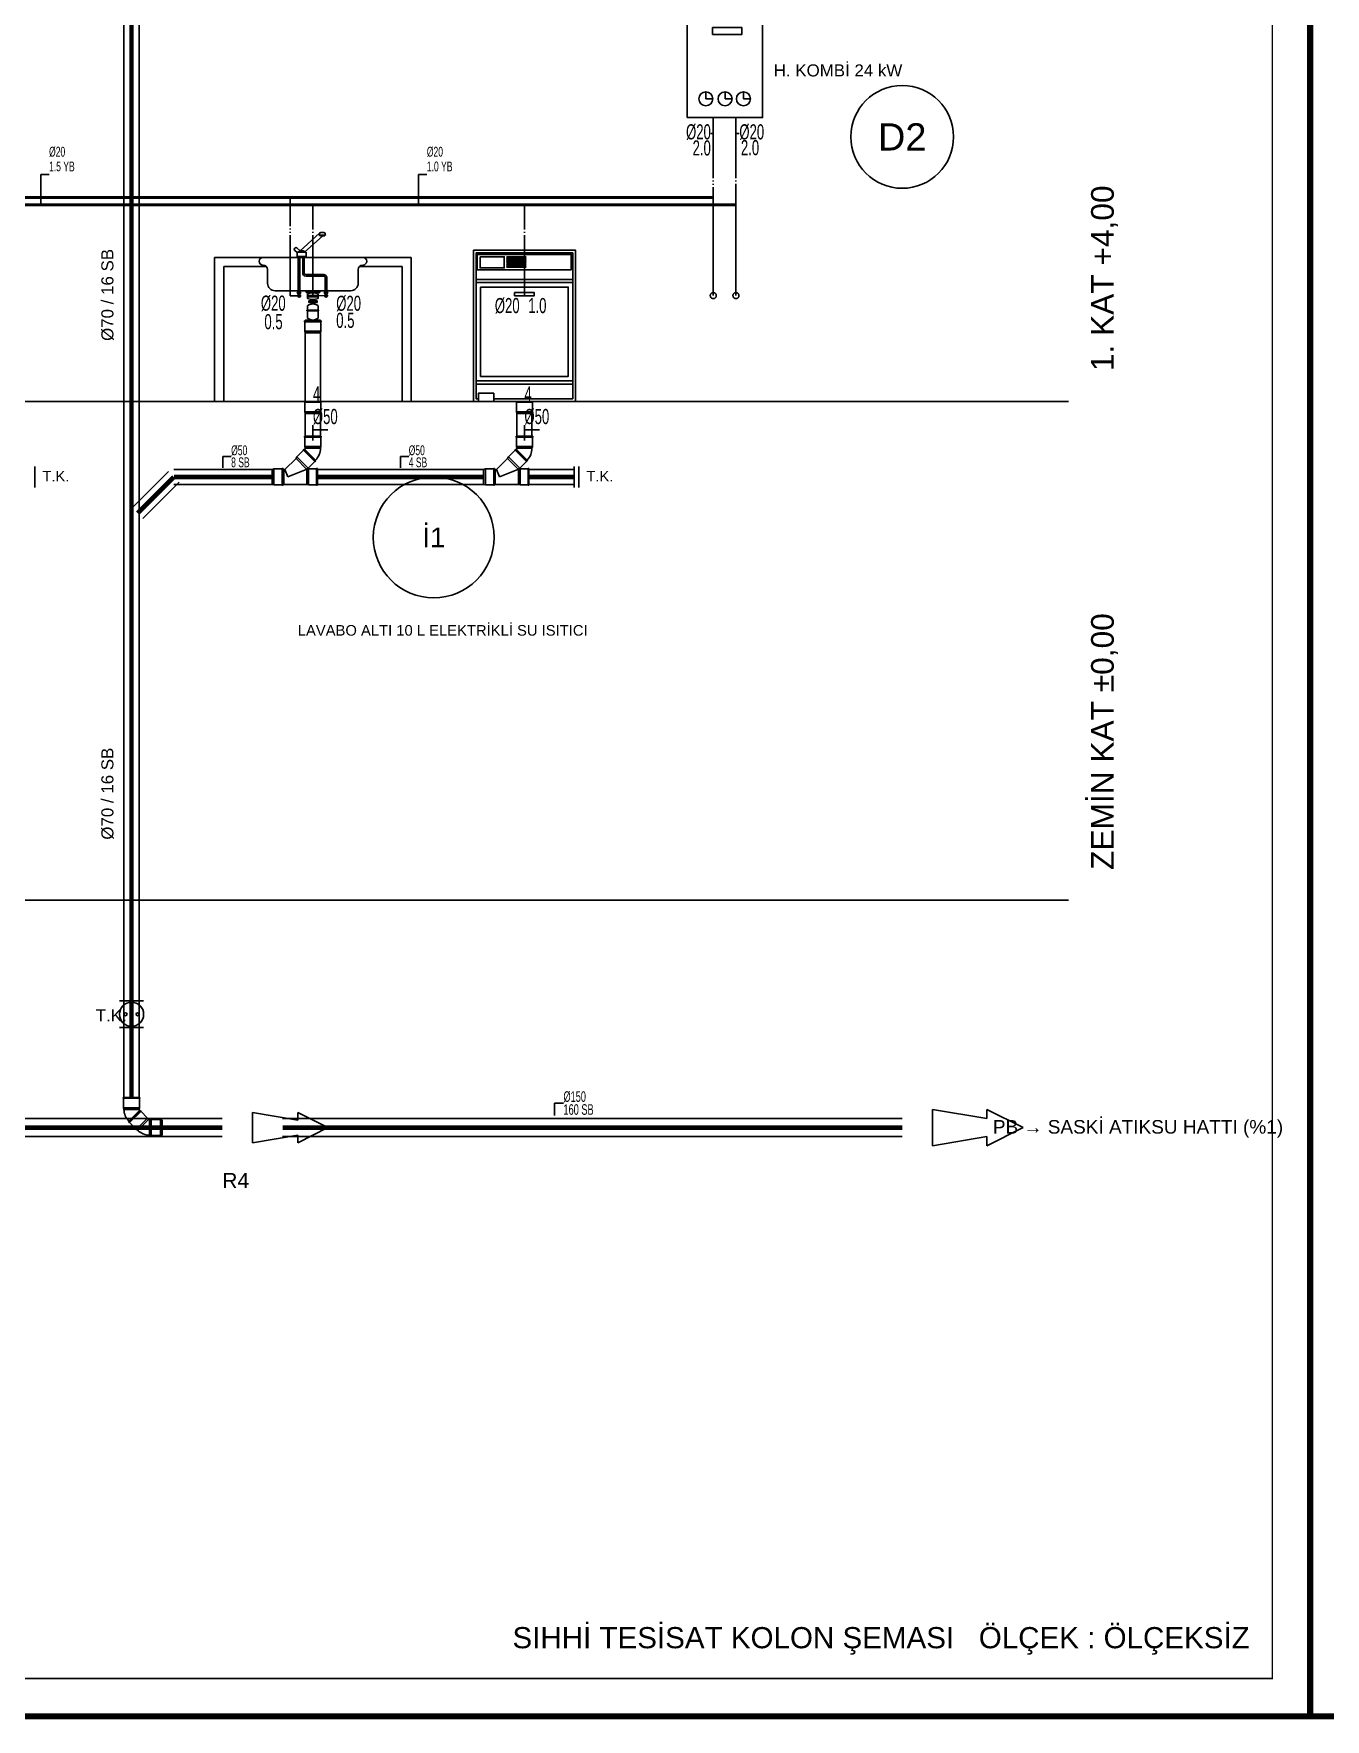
# Model space of a CAD drawing. Header units: centimetres. Extents: x -3952 to 22702, y 13298 to 16732.
# Drawn here: x 19905 to 20760, y 14628 to 15743 of the extents above; entities that cross this region are included whole.
import ezdxf
from ezdxf.enums import TextEntityAlignment as Align

# ---------------------------------------------------------------- set-up
doc = ezdxf.new("R2010")
doc.units = ezdxf.units.CM
for name, pattern in [('BASMA HATTI', [31, 25, -6]), ('PIS', [38, 30, -8]), ('SICAK', [4.600000000000001, 4, -0.15, 0.075, -0.15, 0.075, -0.15]), ('SOGUK', [4.375000000000001, 4, -0.15, 0.075, -0.15])]:
    doc.linetypes.add(name, pattern=pattern)
for name, color, linetype in [('MTY-CIHAZ', 135, 'Continuous'), ('MTY-KAT-ADI', 1, 'Continuous'), ('MTY-PAFTA', 7, 'Continuous'), ('MTY-PIS-SU-BORUSU', 6, 'PIS'), ('MTY-PISSU-CAP', 211, 'Continuous'), ('MTY-PISSU-KOLONNO', 211, 'Continuous'), ('MTY-PVC', 43, 'Continuous'), ('MTY-ROGAR', 5, 'Continuous'), ('MTY-SEMA', 8, 'Continuous'), ('MTY-SICAKSU-BORU', 1, 'BASMA HATTI'), ('MTY-SOGUKSU-BORU', 5, 'Continuous'), ('MTY-TEFRIS', 15, 'Continuous'), ('MTY-TEMIZSU-CAP', 101, 'Continuous'), ('MTY-VANA', 1, 'Continuous'), ('MTY-YUK-BIRIMI', 7, 'Continuous')]:
    doc.layers.add(name, color=color, linetype=linetype)
doc.layers.add('ROTAS-PAFTA-SINIRI', color=8, linetype='Continuous', plot=False)
doc.styles.add('CAP', font='wturkce.SHX', dxfattribs={"width": 0.65})
doc.styles.add('MTY_CAP', font='wturkce.SHX', dxfattribs={"width": 0.65, "height": 20})
doc.styles.add('MTYCAPLT', font='arial.ttf', dxfattribs={"width": 0.65, "height": 1})
doc.styles.add('ROTAS', font='arial.ttf')

# ---------------------------------------------------------------- blocks, each defined once
blk = doc.blocks.new('ROTAS_PAFTA')
blk.add_lwpolyline([(0, 0), (1, 0), (1, 1), (0, 1)], close=True)
blk = doc.blocks.new('EVIYE1 KOLON')
at = {"layer": 'MTY-PVC', "color": 43}
for p, q in [((-5.500000000003638, 53.31531086832706), (-5.500000000003638, 52.71531086835216)), ((-5.026139210185647, 53.31531086831978), (-5.500000000003638, 53.31531086832706)), ((-5.299863934549649, 52.71531086834307), (-5.500000000003638, 52.71531086835216)), ((5.299863934425957, 52.71531086834307), (-5.299863934375026, 52.71531086834307)), ((-5.299863934549649, 52.71531086834307), (-5.299863934549649, 46.46430425008998)), ((5.299863934425957, 46.46430425007907), (-5.299863934549649, 46.46430425008998)), ((-5.299863934549649, 46.46430425008998), (-5.000000000003638, 45.32430425008511)), ((4.999999999821739, 53.31531086832706), (-5.026139210185647, 53.31531086831978)), ((4.999999999821739, 53.8065472053147), (-5.000000000178261, 53.8065472053147)), ((-5.000000000178261, 53.8065472053147), (-5.000000000178261, 53.31531086831978)), ((4.999999999996362, 45.32430425007055), (-5.000000000003638, 45.32430425008511)), ((-5.000000000003638, 45.32430425007055), (-5.000000000003639, 0)), ((5.499999999821739, 53.31531086831978), (4.97386079001808, 53.31531086831978)), ((4.999999999821739, 53.8065472053147), (4.999999999821739, 53.31531086832706)), ((5.299863934425957, 46.46430425007907), (4.999999999996362, 45.32430425007055)), ((4.999999999996362, 45.32430425007055), (4.999999999996362, 0)), ((5.499999999996362, 52.71531086834307), (5.299863934425957, 52.71531086834307)), ((5.299863934425957, 52.71531086834307), (5.299863934425957, 46.46430425007907)), ((5.499999999821739, 53.31531086831978), (5.499999999996362, 52.71531086834307))]:
    blk.add_line(p, q, dxfattribs=at)
at = {"layer": 'MTY-SICAKSU-BORU', "linetype": 'SICAK', "ltscale": 10}
for p, q in [((-15, 69.92040207716218), (-15, 134.9999999997999)), ((-9.125100693199784, 69.92040207711398), (-15, 69.92040207716218))]:
    blk.add_line(p, q, dxfattribs=at)
at = {"layer": 'MTY-SOGUKSU-BORU', "linetype": 'SOGUK', "ltscale": 10}
for p, q in [((-7.322142892007832e-12, 70), (8.633094239485217e-13, 130)), ((9.141554846285544, 69.92040207716218), (-7.322142892007832e-12, 70))]:
    blk.add_line(p, q, dxfattribs=at)
at = {"layer": 'MTY-TEFRIS', "color": 4}
for p, q in [((5.2833591682638, 111.7192238310717), (6.225004360158877, 111.7192238310717)), ((7.166649551988471, 111.7192238310717), (6.225004360115221, 111.7192238310717)), ((-11.94323664031253, 101.4049350608855), (-12.11849315264408, 101.1992006876387)), ((-8.363528619840508, 99.669176135503), (-10.53352653951151, 101.5177066519079)), ((4.328168204468042, 111.202422346484), (-8.425579773618665, 99.61278877894779)), ((6.577389623837902, 109.63899723365), (-5.439625969738699, 98.71884987426142)), ((4.200808640764976, 109.9762543184214), (4.288710185565819, 110.8225359853558)), ((4.200808640764976, 109.9762543184214), (6.225004360158877, 109.9762543184214)), ((4.576234967046716, 109.9762543184214), (4.576234967046716, 109.63899723365)), ((7.817685470107776, 109.9762543184214), (4.576234967046716, 109.9762543184214)), ((4.576234967046716, 109.63899723365), (7.817685470107776, 109.63899723365)), ((8.249200079509123, 109.9762543184214), (6.225004360115221, 109.9762543184214)), ((7.817685470107776, 109.63899723365), (7.817685470107776, 109.9762543184214)), ((8.249200079509123, 109.9762543184214), (8.161298534664624, 110.8225359853558)), ((33.12828248856385, 95.20327008032268), (-33.12828248890582, 95.20327008032268)), ((-33.12828248890582, 90.2032700803245), (-33.00000000017462, 90.2032700803245)), ((-12.00572156161797, 99.78949058685771), (-10.45321848498861, 98.46697811441823)), ((-4.376082061498892, 98.71884987426142), (-10.45321848498861, 98.71884987427597)), ((-10.45321848498861, 95.76948702118511), (-10.45321848498861, 98.71884987426142)), ((-10.45321848498861, 95.76948702118511), (-4.376082061498892, 95.76948702118511)), ((-10.00170115894434, 95.76948702117056), (-10.00170115894434, 95.39371802372602)), ((-10.00170115894434, 95.39371802372602), (-4.798419468432257, 95.39371802372602)), ((-9.625100693177956, 95.39371802372602), (-9.625100693177956, 71.9562397798727)), ((-9.342728895047912, 98.77935359874186), (-9.409309883078095, 98.71884987427597)), ((-8.625100692588603, 95.39371802372602), (-8.625100693228887, 71.9562397798727)), ((-8.356295465120638, 99.61519182396091), (-7.414650273254665, 99.61519182397728)), ((-6.473005081417796, 99.61519182396091), (-7.414650273254665, 99.61519182397728)), ((-6.75565181384809, 95.39371802372602), (-6.755651813569784, 84.88625616991226)), ((-5.755651813236909, 95.39371802372602), (-5.755651813236909, 84.88625616994773)), ((-4.798419468432257, 95.39371802372602), (-4.798419468432257, 95.76948702117056)), ((-4.376082061498892, 95.76948702118511), (-4.376082061498892, 98.71884987426142)), ((33.12828248856385, 90.2032700803245), (32.99999999982538, 90.2032700803245)), ((-30.00000000017462, 87.20327008032268), (-30.00000000017462, 78.15965381335332)), ((-4.755651813236909, 83.88625616994773), (7.14158141882217, 83.88625616994773)), ((-4.755651813201439, 82.8862561694848), (7.141554846009967, 82.88625616969853)), ((8.141554846028157, 81.88625616971581), (8.141554846351028, 71.9562397798727)), ((9.141554846307372, 81.88628039488026), (9.141554846307372, 71.9562397798727)), ((29.99999999982538, 78.15965381335332), (29.99999999982538, 87.20327008032268)), ((-25.00000000017462, 73.15965381335332), (24.99999999982538, 73.15965381335332)), ((-10.38211373064405, 71.9562397798727), (-10.38211373064405, 71.5793170768602)), ((-9.12510069317068, 71.9562397798727), (-10.38211373064405, 71.9562397798727)), ((-10.38211373064405, 71.5793170768602), (-9.12510069317068, 71.5793170768602)), ((-9.625100693177956, 71.5793170768602), (-9.625100693177956, 69.92040207711398)), ((-9.625100693177956, 69.92040207711398), (-8.625100693250715, 69.92040207711398)), ((-9.12510069317068, 71.9562397798727), (-7.868087655704585, 71.9562397798727)), ((-7.868087655704585, 71.5793170768602), (-9.12510069317068, 71.5793170768602)), ((-8.625100693228887, 71.5793170768602), (-8.625100693250715, 69.92040207711398)), ((-7.868087655704585, 71.9562397798727), (-7.868087655704585, 71.5793170768602)), ((4.543078585815238, 73.15965381335332), (-4.543078586164484, 73.15965381335332)), ((-4.543078586164484, 73.15965381335332), (-4.543078586164484, 72.09313860591533)), ((-4.543078586164484, 72.09313860591533), (-1.782609615474939e-10, 72.09313860591533)), ((-3.486941654937254, 68.16783017160901), (-3.486941654937254, 71.16833384484266)), ((3.486941654609836, 70.09052153203152), (-3.486941654937254, 70.09052153203152)), ((3.486941654609836, 69.1037151159469), (-3.486941654937254, 69.1037151159469)), ((-1.000000000178261, 72.09313860591533), (-1.000000000178261, 71.77669667022633)), ((-1.000000000178261, 67.55946734622535), (-1.000000000178261, 66.46212179427107)), ((4.543078585815238, 72.09313860591533), (-1.782609615474939e-10, 72.09313860591533)), ((0.999999999821739, 72.09313860591533), (0.999999999821739, 71.77669667022633)), ((0.999999999821739, 67.55946734624172), (0.999999999821739, 66.46212179427107)), ((3.486941654609836, 68.16783017160901), (3.486941654609836, 71.16833384484266)), ((4.543078585815238, 73.15965381335332), (4.543078585815238, 72.09313860591533)), ((7.384541808797621, 71.9562397798727), (7.384541808797621, 71.5793170768602)), ((8.641554846307372, 71.9562397798727), (7.384541808797621, 71.9562397798727)), ((7.384541808797621, 71.5793170768602), (8.641554846307372, 71.5793170768602)), ((8.141554846372856, 71.5793170768602), (8.141554846372856, 69.92040207711398)), ((9.141554846307372, 69.92040207711398), (8.141554846372856, 69.92040207711398)), ((8.641554846307372, 71.9562397798727), (9.89856788380257, 71.9562397798727)), ((9.89856788380257, 71.5793170768602), (8.641554846307372, 71.5793170768602)), ((9.141554846307372, 71.5793170768602), (9.141554846307372, 69.92040207711398)), ((9.89856788380257, 71.9562397798727), (9.89856788380257, 71.5793170768602)), ((-3.949775703807973, 59.81772238159533), (-3.949775703807973, 60.41030067190036)), ((-3.949775703807973, 60.41030067190036), (3.817338191114686, 60.41030067190036)), ((3.817338191114686, 59.81772238159533), (-3.949775703807973, 59.81772238159533)), ((-3.486941654937254, 60.41030067190036), (-3.486941654937254, 63.22554211329384)), ((-3.486941654937254, 55.09742401570088), (-3.486941654937254, 59.81772238159533)), ((-2.749673158305086, 65.32618854629413), (-2.749673158305086, 66.46212179427107)), ((-2.749673158305086, 66.46212179427107), (2.862039025170816, 66.46212179427107)), ((2.862039025170816, 65.93179005015531), (-2.749673158283258, 65.93179005015531)), ((2.862039025170816, 65.32618854629413), (-2.749673158305086, 65.32618854629413)), ((-1.000000000178261, 65.32618854629413), (-1.000000000178261, 64.49302487300315)), ((0.999999999821739, 65.32618854629413), (0.999999999821739, 64.49302487300315)), ((2.862039025170816, 66.46212179427107), (2.862039025170816, 65.32618854629413)), ((3.486941654580733, 60.41030067190036), (3.486941654580733, 63.22554211329384)), ((3.486941654609836, 55.09742401570088), (3.486941654580733, 59.81772238159533)), ((3.817338191114686, 60.41030067190036), (3.817338191114686, 59.81772238159533))]:
    blk.add_line(p, q, dxfattribs=at)
at = {"layer": 'MTY-TEFRIS', "color": 2}
for p, q in [((-65, 95.20327008032268), (-65, 0)), ((59.10868432065763, 95.20327008032268), (-65, 95.20327008032268)), ((59.10868432065763, 95.20327008032268), (65, 95.20327008032268)), ((65, 95.20327008032268), (65, 0)), ((-58.99999999998545, 89.20327008032268), (-58.99999999998545, 0)), ((-30.76393202267484, 89.20327008032268), (-58.99999999998545, 89.20327008032268)), ((56.74433385442535, 89.20327008032268), (30.76393202232559, 89.20327008032268)), ((56.74433385442535, 89.20327008032268), (59, 89.20327008032268)), ((59, 89.20327008032268), (59, 0))]:
    blk.add_line(p, q, dxfattribs=at)
at = {"layer": 'MTY-TEFRIS', "color": 4}
for centre, radius, start, end in [((5.2833591682638, 110.7192238310698), 1, 90, 174.070068754194), ((7.166649551988471, 110.7192238310698), 1, 5.929931245806053, 90), ((-11.35725230674871, 100.5507314327676), 0.999999999996181, 139.5737105704135, 229.5737105695996), ((-11.18199579442444, 100.7564658059998), 1.000000000005617, 49.5737105695996, 139.5737105678645), ((-33.12828248890582, 92.70327008032268), 2.5, 90, 270), ((-33.00000000017462, 87.20327008032268), 3, 0, 90), ((-8.356295465120638, 98.61519182396091), 1, 90, 174.070068754194), ((-6.473005081417796, 98.61519182396091), 1, 5.929931245806053, 90), ((32.99999999982538, 87.20327008032268), 3, 90, 180), ((33.12828248856385, 92.70327008032268), 2.5, 270, 90), ((-25.00000000017462, 78.15965381335332), 5, 180, 270), ((-4.755651813236909, 84.88625616994773), 2.000000000426255, 180, 270), ((-4.755651813236909, 84.88625616994773), 1, 180, 270), ((7.141554846028157, 81.88625616969853), 2.000000000426255, 1.042204158021965e-09, 90.00000000104222), ((7.141554846028157, 81.88625616969853), 1, 1.042204158021965e-09, 90.00000000104222), ((24.99999999982538, 78.15965381335332), 5, 270, 0), ((-9.125100693199784, 69.92040207711398), 1.003466660666162, 119.8857856032888, 60.11421439572868), ((-9.125100693199784, 70), 0.5062961873155193, 189.0453467189924, 350.9546532810076), ((-1.782609615474939e-10, 62.30137458437162), 9.527944617315407, 68.5327111768529, 111.4672888231471), ((-1.782609615474939e-10, 77.03478943208006), 9.527944617315407, 248.5327111768528, 291.4672888231471), ((8.641554846307372, 69.92040207711398), 1.003466660666162, 119.8857856042713, 60.11421439671123), ((8.641554846307372, 70), 0.5062961873155193, 189.0453467189924, 350.9546532810076), ((-1.782609615474939e-10, 59.1614830644919), 5.354935859177203, 49.37057708782476, 130.6294229121752), ((-1.782609615474939e-10, 59.1614830644919), 5.354935859177203, 229.3705770878247, 310.6294229121746)]:
    blk.add_arc(centre, radius, start, end, dxfattribs=at)
at = {"layer": 'MTY-PISSU-CAP', "lineweight": -3, "ltscale": 100, "style": 'CAP', "width": 0.65}
blk.add_attdef('PSCP', text='', height=10, dxfattribs=at).set_placement((0, -10), align=Align.MIDDLE_LEFT)
at = {"layer": 'MTY-TEMIZSU-CAP', "color": 101, "style": 'CAP', "width": 0.65}
blk.add_attdef('SCCP', text='', height=10, dxfattribs=at).set_placement((-18.00000000031923, 65), align=Align.MIDDLE_RIGHT)
blk.add_attdef('SOCP', text='', height=10, dxfattribs=at).set_placement((15.45544649091676, 64.92040207716218), align=Align.MIDDLE_LEFT)
at = {"layer": 'MTY-YUK-BIRIMI', "color": 101, "style": 'CAP', "width": 0.65}
blk.add_attdef('SC', text='', height=10, dxfattribs=at).set_placement((-20.00006712890627, 52.73783348654676), align=Align.MIDDLE_RIGHT)
blk.add_attdef('SO', text='', height=10, dxfattribs=at).set_placement((15.45544649091676, 53.61489870484274), align=Align.MIDDLE_LEFT)
at = {"layer": 'MTY-YUK-BIRIMI', "color": 211, "lineweight": -3, "ltscale": 100, "style": 'CAP', "width": 0.65}
blk.add_attdef('PS', text='', height=10, dxfattribs=at).set_placement((0, 5), align=Align.MIDDLE_LEFT)
blk = doc.blocks.new('PVC CATAL SAG')
at = {"layer": 'MTY-PISSU-CAP', "lineweight": -3, "ltscale": 100}
for p, q in [((2.182787284255028e-11, -15.84028594098527), (2.182787284255028e-11, -25.84028594098527)), ((10.00000000002183, -18.88695042063773), (2.182787284255028e-11, -18.88695042063773))]:
    blk.add_line(p, q, dxfattribs=at)
at = {"layer": 'MTY-PVC', "color": 43}
for p, q in [((-5.5, 3.637978807091713e-12), (-5.5, -0.59999999997126)), ((5.499999999825377, -3.637978807091713e-12), (-5.5, -3.637978807091713e-12)), ((-5.299863934546011, -0.5999999999803549), (-5.5, -0.59999999997126)), ((5.299863934429595, -0.5999999999803549), (-5.299863934371388, -0.5999999999803549)), ((-5.299863934546011, -0.5999999999803549), (-5.299863934546011, -6.851006618233441)), ((5.299863934429595, -6.851006618244355), (-5.299863934546011, -6.851006618233441)), ((-5.299863934546011, -6.851006618233441), (-5, -7.991006618238316)), ((5, -7.991006618252868), (-5, -7.991006618238316)), ((-5, -7.991006618252868), (-5, -22.86899928772618)), ((5.299863934429595, -6.851006618244355), (5, -7.991006618252868)), ((5, -7.991006618252868), (5, -22.86899928772618)), ((5.5, -0.5999999999803549), (5.299863934429595, -0.5999999999803549)), ((5.299863934429595, -0.5999999999803549), (5.299863934429595, -6.851006618244355)), ((5.499999999825377, -3.637978807091713e-12), (5.5, -0.5999999999803549)), ((-6.166603035817388, -32.26721365552794), (-10.5867322050035, -36.68734282464311)), ((-5.88385653620935, -31.70143201771816), (-6.308120604982832, -32.12569608643525)), ((-5.88385653620935, -31.70143201771816), (-6.308120604982832, -32.12569608643525)), ((-6.308120604982832, -32.12569608643525), (-6.166603035817388, -32.26721365552794)), ((-6.308120604982832, -32.12569608643525), (-6.166603035817388, -32.26721365552794)), ((-6.166603035817388, -32.26721365552794), (1.32853641899419, -39.7623531104723)), ((-5.88385653620935, -31.70143201771816), (-5.575600353011396, -32.0096882010198)), ((-5.88385653620935, -31.70143201771816), (-5.575600353011396, -32.0096882010198)), ((-5.292893219011603, -31.7269810669909), (-5.575600353011396, -32.0096882010198)), ((-5.575600353011396, -32.0096882010198), (1.540764666191535, -39.12605322023546)), ((-5.5, -23.02886766758775), (-5.500000000174623, -23.62886766756446)), ((-5.5, -23.02886766758775), (-4.973860790196341, -23.02886766758775)), ((-5.500000000174623, -23.62886766756446), (-5.299863934604218, -23.62886766756446)), ((-5.299863934604218, -23.62886766756446), (5.299863934196765, -23.62886766756446)), ((-5.299863934604218, -23.62886766756446), (-5.299863934604218, -29.87987428582846)), ((-5.299863934604218, -29.87987428582846), (5.299863934371388, -29.87987428581755)), ((-5.299863934604218, -29.87987428582846), (-5.000000000174623, -31.01987428583698)), ((-5.292893219011603, -31.7269810669909), (1.778174593026051, -38.79804887891214)), ((-5, -23.02886766758047), (5.026139210007386, -23.02886766758775)), ((-5.000000000174623, -31.01987428583698), (4.999999999825377, -31.01987428582243)), ((5.299863934371388, -29.87987428581755), (4.999999999825377, -31.01987428582243)), ((5.026139210007386, -23.02886766758775), (5.499999999825377, -23.02886766758047)), ((5.299863934371388, -23.62886766756446), (5.499999999825377, -23.62886766755537)), ((5.299863934371388, -23.62886766756446), (5.299863934371388, -29.87987428581755)), ((5.499999999825377, -23.02886766758047), (5.499999999825377, -23.62886766755537)), ((-19.72606563780573, -44.49999999999613), (-20.32606563760782, -44.49999999999613)), ((-20.32606563760782, -44.70013606559201), (-20.32606563760782, -44.49999999999613)), ((-19.72606563780573, -44.99999999999432), (-19.72606563780573, -44.49999999999613)), ((-11.15398411959177, -37.73229437122927), (-18.46168974819011, -44.99999999999432)), ((-10.5867322050035, -36.68734282464311), (-11.15398411959177, -37.73229437122927)), ((-11.15398411959177, -37.73229437122927), (-4.13654429660528, -44.74973419389585)), ((-10.5867322050035, -36.68734282464311), (-3.091592749988195, -44.1824822794822)), ((-3.091592749988195, -44.1824822794822), (-4.13654429660528, -44.74973419389585)), ((1.32853641899419, -39.7623531104723), (-3.091592749988195, -44.1824822794822)), ((1.32853641899419, -39.7623531104723), (1.470053988217842, -39.9038706795468)), ((1.32853641899419, -39.7623531104723), (1.470053988217842, -39.9038706795468)), ((1.894318056816701, -39.47960661083152), (1.470053988217842, -39.9038706795468)), ((1.894318056816701, -39.47960661083152), (1.470053988217842, -39.9038706795468)), ((1.778174593026051, -38.79804887891214), (1.495467458997155, -39.08075601294104)), ((1.495467458997155, -39.08075601294104), (1.894318056816701, -39.47960661083152)), ((1.495467458997155, -39.08075601294104), (1.894318056816701, -39.47960661083152)), ((2.999999999825384, -44.50000000000887), (2.399999999819563, -44.50000000000887)), ((2.399999999819563, -44.50000000000887), (2.399999999819563, -44.70013606559201)), ((2.999999999825384, -44.50000000000887), (2.999999999825384, -44.99999999999432)), ((-25.86000000018975, -44.7001360655911), (-27.00000000017462, -44.99999999992974)), ((-27.00000000017462, -55.00000000005912), (-27.00000000017462, -44.99999999992974)), ((-25.86000000018975, -55.29986393439594), (-27.00000000017462, -55.00000000005912)), ((-25.86000000018975, -55.29986393439594), (-25.86000000018975, -44.7001360655911)), ((-20.32606563760782, -44.70013606559201), (-25.86000000018975, -44.7001360655911)), ((-20.32606563760782, -55.29986393439685), (-25.86000000018975, -55.29986393439594)), ((-20.32606563760782, -55.29986393439685), (-20.32606563760782, -44.70013606559201)), ((-20.32606563760782, -55.49999999997999), (-20.32606563760782, -55.29986393439685)), ((-19.72606563780573, -55.49999999997999), (-20.32606563760782, -55.49999999997999)), ((-19.72606563780573, -54.99999999999454), (-19.72606563780573, -44.99999999999432)), ((-19.3262573746033, -44.99999999999432), (-19.72606563780573, -44.99999999999432)), ((-19.72606563780573, -55.49999999997999), (-19.72606563780573, -54.99999999999454)), ((-19.3262573746033, -54.99999999999454), (-19.72606563780573, -54.99999999999454)), ((-18.45959901902825, -44.99792071477873), (-19.3262573746033, -44.99792071478419)), ((-19.3262573746033, -44.99792071477873), (-19.3262573746033, -55.00207928521013)), ((-19.3262573746033, -44.99792071476963), (-19.3262573746033, -55.00207928520467)), ((-19.3262573746033, -44.99999999999432), (-19.3262573746033, -54.99999999999454)), ((-19.3262573746033, -54.99999999999454), (-19.3262573746033, -44.99999999999432)), ((-4.01631226320751, -55.00207928521013), (-19.3262573746033, -55.00207928522468)), ((-16.49692362517817, -50.00207928521718), (-18.46168974819011, -44.99999999999432)), ((-4.426810102799209, -44.99999999999432), (-16.49692362517817, -50.00207928521718)), ((-4.13654429660528, -44.74973419389585), (-4.426810102799209, -44.99999999999432)), ((-4.01631226320751, -44.99792071477873), (-4.424398485192796, -44.99792071477873)), ((-2.87631226319354, -44.70013606559201), (-4.01631226320751, -44.99792071477873)), ((-4.01631226320751, -44.99792071477873), (-4.01631226320751, -55.00207928521013)), ((-2.87631226319354, -55.29986393439685), (-4.01631226320751, -55.00207928521013)), ((2.399999999819563, -44.70013606559201), (-2.87631226319354, -44.70013606559201)), ((-2.87631226319354, -44.70013606559201), (-2.87631226319354, -55.29986393439685)), ((2.399999999819563, -55.29986393439685), (-2.87631226319354, -55.29986393439685)), ((2.399999999819563, -44.70013606559201), (2.399999999819563, -55.29986393439685)), ((2.399999999819563, -55.29986393439685), (2.399999999819563, -55.49999999999454)), ((2.999999999825384, -55.49999999999454), (2.399999999819563, -55.49999999999454)), ((2.999999999825384, -44.99999999999432), (2.999999999825384, -54.99999999999454)), ((2.999999999825384, -54.99999999999454), (2.999999999825384, -55.49999999999454))]:
    blk.add_line(p, q, dxfattribs=at)
for radius in [0.9999999999958049, 10.99999999999592]:
    blk.add_arc((-6.000000000174623, -31.01987428583698), radius, 315.0000000003132, 0, dxfattribs=at)
blk = doc.blocks.new('BULASIK MAKINASI1 KOLON')
at = {"layer": 'MTY-SOGUKSU-BORU', "linetype": 'SOGUK', "ltscale": 10}
blk.add_line((0, 70), (0, 130), dxfattribs=at)
at = {"layer": 'MTY-TEFRIS', "color": 4}
for p, q in [((-32.01480036654175, 80.71880376824993), (32.01480036654721, 80.71880376824993)), ((-32.01480036654175, 78.62507957566231), (32.01480036654721, 78.62507957566231)), ((-32.01480036654175, 13.53372939331075), (32.01480036654721, 13.53372939331075)), ((-32.01480036654175, 11.44000520073041), (32.01480036654721, 11.44000520073041))]:
    blk.add_line(p, q, dxfattribs=at)
for points in [[(-33.81076474315159, 100), (33.81076474315159, 100), (33.81076474315159, 0), (-33.81076474315159, 0)], [(-20.26082957476865, 5.420197869509138), (-30.47696107569209, 5.420197869509138), (-30.47696107569209, 0), (-20.26082957476865, 0)]]:
    blk.add_lwpolyline(points, close=True, dxfattribs=at)
blk.add_lwpolyline([(-30.47696107569209, 1.795964376609845), (-32.01480036654175, 1.795964376609845), (-32.01480036654175, 98.20403562339106), (32.01480036654721, 98.20403562339106), (32.01480036654721, 1.795964376609845), (-20.26082957476865, 1.795964376609845)], dxfattribs=at)
at = {"layer": 'MTY-TEFRIS', "color": 2}
for points in [[(-31.19087263485198, 97.28030838754512), (30.96447548863216, 97.28030838754512), (30.96447548863216, 87.10026020724945), (-31.19087263485198, 87.10026020724945)], [(-29.31307155620198, 95.74244091702167), (-13.38201212518106, 95.74244091702167), (-13.38201212518106, 88.32340482021937), (-29.31307155620198, 88.32340482021937)], [(-11.60811951558389, 95.74244091702167), (0.9230101163411746, 95.74244091702167), (0.9230101163411746, 95.26461534820191), (-11.60811951558389, 95.26461534820191)], [(-11.60811951558389, 94.43778685558846), (0.9230101163411746, 94.43778685558846), (0.9230101163411746, 93.95996128676961), (-11.60811951558389, 93.95996128676961)], [(-11.60811951558389, 93.1331327941507), (0.9230101163411746, 93.1331327941507), (0.9230101163411746, 92.65530722533913), (-11.60811951558389, 92.65530722533913)], [(-11.60811951558389, 91.82847873271567), (0.9230101163411746, 91.82847873271567), (0.9230101163411746, 91.35065316390137), (-11.60811951558389, 91.35065316390137)], [(-11.60811951558389, 90.52382467128518), (0.9230101163411746, 90.52382467128518), (0.9230101163411746, 90.04599910246543), (-11.60811951558389, 90.04599910246543)], [(-11.60811951558389, 89.21917060984742), (0.9230101163411746, 89.21917060984742), (0.9230101163411746, 88.74134504102858), (-11.60811951558389, 88.74134504102858)], [(-29.02152640552595, 75.63180561464742), (29.02152640553504, 75.63180561464742), (29.02152640553504, 16.52700335432564), (-29.02152640552595, 16.52700335432564)], [(-6.531801363393242, 71.95271595702707), (6.531801363402337, 71.95271595702707), (6.531801363402337, 69.9351535950027), (-6.531801363393242, 69.9351535950027)]]:
    blk.add_lwpolyline(points, close=True, dxfattribs=at)
at = {"layer": 'MTY-PISSU-CAP', "lineweight": -3, "ltscale": 100, "style": 'CAP', "width": 0.65}
blk.add_attdef('PSCP', text='', height=10, dxfattribs=at).set_placement((0, -10), align=Align.MIDDLE_LEFT)
at = {"layer": 'MTY-TEMIZSU-CAP', "color": 101, "style": 'CAP', "width": 0.65}
blk.add_attdef('SOCP', text='', height=10, dxfattribs=at).set_placement((-3.169896983552462, 63.40138791889694), align=Align.MIDDLE_RIGHT)
at = {"layer": 'MTY-YUK-BIRIMI', "color": 101, "style": 'CAP', "width": 0.65}
blk.add_attdef('SO', text='', height=10, dxfattribs=at).set_placement((2.5, 63.40138791889696), align=Align.MIDDLE_LEFT)
at = {"layer": 'MTY-YUK-BIRIMI', "color": 211, "lineweight": -3, "ltscale": 100, "style": 'CAP', "width": 0.65}
blk.add_attdef('PS', text='', height=10, dxfattribs=at).set_placement((0, 5), align=Align.MIDDLE_LEFT)
blk = doc.blocks.new('MTY-PIS SU CAP SB')
at = {"layer": 'MTY-PISSU-CAP'}
for p, q in [((0.8333333333333333, 1.166666666666667), (-2.414994729583641e-17, 1.166666666666667)), ((-2.414994729583641e-17, 1.166666666666667), (-2.414994729583641e-17, 0))]:
    blk.add_line(p, q, dxfattribs=at)
at = {"layer": 'MTY-PISSU-CAP', "style": 'MTY_CAP', "width": 0.65}
blk.add_attdef('PSCP_001', (0.833333333333333, 1.289719917615614), '', height=1, dxfattribs=at)
at = {"layer": 'MTY-YUK-BIRIMI', "color": 211, "style": 'MTY_CAP', "width": 0.65}
blk.add_attdef('PS_001', (0.8333333333333333, 0.06550078146671945), '', height=1, dxfattribs=at)
blk = doc.blocks.new('KOMBI1 KOLON')
at = {"layer": 'MTY-SICAKSU-BORU', "linetype": 'SICAK', "ltscale": 10}
for p, q in [((-15.00000000000043, 187.7455758166012), (-15.00000000000043, 70.00000000000001)), ((-15.00000000000041, 135), (-15.00000000000041, 70))]:
    blk.add_line(p, q, dxfattribs=at)
blk.add_circle((-15.00000000000041, 70), 2, dxfattribs=at)
at = {"layer": 'MTY-SOGUKSU-BORU', "linetype": 'SOGUK', "ltscale": 10}
for p, q in [((1.028865881380625e-11, 187.7455758165997), (1.714867427486966e-11, 70)), ((1.394084847561317e-11, 130), (1.716288512958486e-11, 70))]:
    blk.add_line(p, q, dxfattribs=at)
blk.add_circle((1.716288512958486e-11, 70), 2, dxfattribs=at)
at = {"layer": 'MTY-TEFRIS'}
for p, q in [((-19.96888421109179, 204.8398018687294), (-19.96888421109179, 200.2170247840495)), ((-7.252779002436, 204.8398018687294), (-7.252779002436, 200.2170247840495)), ((4.91353137011356, 204.8398018687294), (4.91353137011356, 200.2170247840495)), ((-19.96888421109179, 200.2170247840495), (-15.3461071264137, 200.2170247840495)), ((-7.252779002436, 200.2170247840495), (-2.63000191775609, 200.2170247840495)), ((4.91353137011356, 200.2170247840495), (9.53630845479347, 200.2170247840495))]:
    blk.add_line(p, q, dxfattribs=at)
for points in [[(-32.40077554364689, 187.7455758165997), (17.59922445635311, 187.7455758165997), (17.59922445635311, 257.7455758165997), (-32.40077554364689, 257.7455758165997)], [(-15.47834486873398, 247.2793370172813), (3.883737050568016, 247.2793370172813), (3.883737050568016, 242.825937110938), (-15.47834486873398, 242.825937110938)]]:
    blk.add_lwpolyline(points, close=True, dxfattribs=at)
for centre in [(-19.96888421109179, 200.2170247840495), (-7.252779002436, 200.2170247840495), (4.91353137011356, 200.2170247840495)]:
    blk.add_circle(centre, 4.622777084679228, dxfattribs=at)
at = {"layer": 'MTY-TEMIZSU-CAP', "color": 101}
for p, q in [((-15.00000000000042, 177.1553755406981), (-16.63161340555549, 177.1553755406981)), ((1.393019033457676e-11, 177.1553755406967), (2.21714187414165, 177.1553755406967))]:
    blk.add_line(p, q, dxfattribs=at)
at = {"layer": 'MTY-TEMIZSU-CAP', "color": 101, "style": 'CAP', "width": 0.65}
blk.add_attdef('SCCP', text='', height=10, dxfattribs=at).set_placement((-16.63161340555549, 178.3493100723586), align=Align.MIDDLE_RIGHT)
blk.add_attdef('SOCP', text='', height=10, dxfattribs=at).set_placement((2.21714187414165, 178.3351046164898), align=Align.MIDDLE_LEFT)
at = {"layer": 'MTY-YUK-BIRIMI', "color": 101, "style": 'CAP', "width": 0.65}
blk.add_attdef('SC', text='', height=10, dxfattribs=at).set_placement((-16.63161340555549, 167.7033941093228), align=Align.MIDDLE_RIGHT)
blk.add_attdef('SO', text='', height=10, dxfattribs=at).set_placement((3.249142524991066, 167.9134008360325), align=Align.MIDDLE_LEFT)
blk = doc.blocks.new('MTY-TEMIZ SU CAP MB')
at = {"layer": 'MTY-TEMIZSU-CAP'}
for p, q in [((0.8333333333333333, 3.095888560999511), (-1.779469800745841e-17, 3.095888560999511)), ((-1.779469800745841e-17, 3.095888560999511), (-1.779469800745841e-17, 0))]:
    blk.add_line(p, q, dxfattribs=at)
at = {"layer": 'MTY-TEMIZSU-CAP', "style": 'MTY_CAP', "width": 0.65}
for tag, p in [('SOCP_001', (0.8333333333333333, 4.916666666666667)), ('SCCP_001', (0.8333333333333333, 1.916666666666667))]:
    blk.add_attdef(tag, p, '', height=1, dxfattribs=at)
at = {"layer": 'MTY-YUK-BIRIMI', "color": 101, "style": 'MTY_CAP', "width": 0.65}
for tag, p in [('SO_001', (0.8333333333333333, 3.416666666666667)), ('SC_001', (0.8333333333333333, 0.4166666666666667))]:
    blk.add_attdef(tag, p, '', height=1, dxfattribs=at)
blk = doc.blocks.new('MTY-TEMIZLEME KAPAGI KOLON')
at = {"layer": 'MTY-VANA', "color": 1, "ltscale": 75}
for p, q in [((-10, 11), (10, 11)), ((-10, -11), (10, -11))]:
    blk.add_line(p, q, dxfattribs=at)
for centre, radius in [((0, 2.220446049250313e-15), 10), ((-4.999999999999998, 2.83276944882399e-15), 1.25), ((5, 9.9579925010296e-16), 1.25)]:
    blk.add_circle(centre, radius, dxfattribs=at)
at = {"layer": 'MTY-VANA', "color": 1, "ltscale": 75, "style": 'MTYCAPLT'}
blk.add_attdef('TK', (-29.59626877560192, -5.963930749594138), '', height=10, dxfattribs=at)
blk = doc.blocks.new('PVC DIRSEK')
at = {"layer": 'MTY-PVC', "color": 43}
for p, q in [((-5.499999999912689, 3.637978807091713e-12), (-5.499999999912689, -0.59999999997126)), ((5.499999999912689, -3.637978807091713e-12), (-5.499999999912689, 3.637978807091713e-12)), ((5.500000000087311, -0.5999999999803549), (-5.499999999912689, -0.59999999997126)), ((-5.299863934458699, -0.5999999999803549), (-5.299863934458699, -6.851006618232987)), ((5.299863934516907, -6.8510066182439), (-5.299863934458699, -6.851006618232987)), ((-5.299863934458699, -6.851006618232987), (-4.999999999912689, -7.991006618237861)), ((5.000000000087311, -7.991006618252413), (-4.999999999912689, -7.991006618237861)), ((5.292893218924291, -8.698113399406338), (-1.778174593113363, -15.76918121132758)), ((5.575600352924084, -8.980820533435235), (-1.559247879033137, -16.11566876538882)), ((6.308120604895521, -9.096828418850691), (-1.328536419081502, -16.73348544288774)), ((6.166603035771004, -9.238345987976118), (-1.328536418990552, -16.73348544273676)), ((5.299863934516907, -6.8510066182439), (5.000000000087311, -7.991006618252413)), ((5.292893218924291, -8.698113399406338), (5.575600352924084, -8.980820533435235)), ((5.299863934516907, -0.5999999999803549), (5.299863934516907, -6.8510066182439)), ((5.499999999912689, -3.637978807091713e-12), (5.500000000087311, -0.5999999999803549)), ((5.883856536076564, -8.672564350279117), (5.511819932976323, -9.044600953379359)), ((5.883856536122039, -8.672564350133598), (5.575600352924084, -8.980820533435235)), ((5.883856536122039, -8.672564350133598), (6.308120604895521, -9.096828418850691)), ((5.883856536076564, -8.672564350279117), (6.308120604895521, -9.096828418850691)), ((6.308120604895521, -9.096828418850691), (6.166603035730077, -9.238345987943376)), ((6.166603035771004, -9.238345987976118), (10.58673220478704, -13.65847515699215)), ((-1.495467459084466, -16.05188834535647), (-1.894318056904012, -16.45073894324696)), ((-1.559247879033137, -16.11566876538882), (-1.894318056856719, -16.4507389432024)), ((-1.894318056904012, -16.45073894324696), (-1.470053988305153, -16.87500301196224)), ((-1.894318056856719, -16.4507389432024), (-1.470053988162363, -16.87500301189675)), ((-1.778174593113363, -15.76918121132758), (-1.495467459084466, -16.05188834535647)), ((-1.328536419081502, -16.73348544288774), (-1.470053988305153, -16.87500301196224)), ((-1.328536419113334, -16.73348544286046), (-1.470053988162363, -16.87500301189675)), ((-1.328536419113334, -16.73348544286046), (3.091592749894517, -21.15361461186831)), ((10.58673220478704, -13.65847515699215), (3.091592749894517, -21.15361461186831)), ((3.091592749894517, -21.15361461186831), (4.109730302001481, -21.74768052087393)), ((11.18079811387724, -14.67661270901908), (4.109730302001481, -21.74768052087393)), ((10.58673220478704, -13.65847515699215), (11.18079811387724, -14.67661270901908)), ((11.88790489505755, -14.96950592779331), (11.88790489497478, -24.96950592795429)), ((11.88790489505755, -14.96950592779331), (12.28771315815993, -14.96950592781332)), ((12.28771315808717, -14.53356585277606), (12.28771315815993, -14.96950592781332)), ((12.28771315808717, -14.53356585277606), (12.88771315813392, -14.53356585273605)), ((12.28771315815993, -14.96950592781332), (12.28771315816903, -25.03356585277606)), ((12.88771315813392, -14.53356585273605), (12.88771315808208, -14.73370191831282)), ((12.88771315808208, -14.73370191831282), (12.88771315817667, -25.33342978727842)), ((12.88771315808208, -14.73370191831282), (19.13871977653616, -14.7337019182628)), ((19.13871977653616, -14.7337019182628), (20.2787197765856, -15.07148656741856)), ((19.13871977653616, -14.7337019182628), (19.13871977641156, -25.33342978729843)), ((20.2787197765856, -15.07148656741856), (20.27871977635914, -24.99564513799714)), ((11.88790489497478, -24.96950592795429), (12.28771315809809, -24.96950592795429)), ((12.28771315809809, -24.96950592795429), (12.28771315814811, -25.53356585280153)), ((12.28771315814811, -25.53356585280153), (12.88771315807116, -25.53356585288338)), ((12.88771315817667, -25.33342978727842), (19.13871977641156, -25.33342978729843)), ((12.88771315817667, -25.33342978727842), (12.88771315807116, -25.53356585288338)), ((19.13871977641156, -25.33342978729843), (20.27871977635914, -24.99564513799714))]:
    blk.add_line(p, q, dxfattribs=at)
for centre, radius, start, end in [((6.000000000087311, -7.991006618252413), 10.99999999999592, 180, 224.9999999997052), ((6.000000000087311, -7.991006618252413), 0.9999999999958049, 180, 224.9999999997052), ((11.88790489506391, -13.96950592783242), 10.99999999999592, 225, 269.9999999996873), ((11.88790489506391, -13.96950592783242), 0.9999999999958049, 225, 269.9999999996873)]:
    blk.add_arc(centre, radius, start, end, dxfattribs=at)
blk = doc.blocks.new('PVC ROGAR')
at = {"layer": 'MTY-ROGAR', "color": 2, "lineweight": -3, "ltscale": 0.5}
for p, q in [((-9.094947017729282e-13, -10), (0, 10)), ((0, 10), (30, 4.999999999997726)), ((30, 4.999999999997726), (30, 9.999999999999545)), ((30, 9.999999999999545), (50, -2.728484105318785e-12)), ((30, -5.000000000000455), (-9.094947017729282e-13, -10)), ((50, -2.728484105318785e-12), (30, -10.00000000000045)), ((30, -10.00000000000045), (30, -5.000000000000455))]:
    blk.add_line(p, q, dxfattribs=at)
at = {"layer": 'MTY-ROGAR', "lineweight": -3, "style": 'MTYCAPLT'}
blk.add_attdef('R', text='', height=20, dxfattribs=at).set_placement((55, -2.728484105318785e-12), align=Align.MIDDLE_LEFT)

msp = doc.modelspace()

# ---------------------------------------------------------------- linework, layer by layer
at = {"layer": 'MTY-PAFTA'}
for points, const_width in [([(17000, 14630), (20750, 14630), (20750, 16730), (17000, 16730)], 4), ([(20750, 14630), (22700, 14630), (22700, 16730), (20750, 16730)], 4), ([(17025, 14655), (20725, 14655), (20725, 16705), (17025, 16705)], 1)]:
    msp.add_lwpolyline(points, close=True, dxfattribs=dict(at, const_width=const_width))
at = {"layer": 'MTY-PIS-SU-BORUSU', "const_width": 3}
for points in [[(19970, 15039.5), (19970, 16270)], [(19998, 15450), (19974, 15426)], [(19998, 15450), (20063, 15450)], [(20093, 15450), (20203, 15450)], [(20233, 15450), (20263, 15450)], [(19290, 15019.5), (20030, 15019.5)], [(20070, 15019.5), (20480, 15019.5)]]:
    msp.add_lwpolyline(points, dxfattribs=at)
at = {"layer": 'MTY-PISSU-KOLONNO'}
for centre, radius in [((20480, 15675), 34), ((20170, 15410), 40)]:
    msp.add_circle(centre, radius, dxfattribs=at)
at = {"layer": 'MTY-PVC'}
for p, q in [((19965, 15039.5), (19965, 16270)), ((19975, 15039.5), (19975, 16270)), ((19906, 15443), (19906, 15457)), ((19994.46446609407, 15453.53553390593), (19970.46446609407, 15429.53553390593)), ((19998, 15455), (20063, 15455)), ((20093, 15455), (20203, 15455)), ((20233, 15455), (20263, 15455)), ((20263, 15443), (20263, 15457)), ((20266, 15443), (20266, 15457)), ((20001.53553390593, 15446.46446609407), (19977.53553390593, 15422.46446609407)), ((19998, 15445), (20063, 15445)), ((20093, 15445), (20203, 15445)), ((20233, 15445), (20263, 15445)), ((19290, 15025.5), (20030, 15025.5)), ((20070, 15025.5), (20480, 15025.5)), ((19290, 15013.5), (20030, 15013.5)), ((20070, 15013.5), (20480, 15013.5))]:
    msp.add_line(p, q, dxfattribs=at)
at = {"layer": 'MTY-SEMA'}
for points in [[(17040, 15500), (20590, 15500)], [(17040, 15170), (20590, 15170)]]:
    msp.add_lwpolyline(points, dxfattribs=at)
at = {"layer": 'MTY-SICAKSU-BORU', "const_width": 2}
msp.add_lwpolyline([(20355, 15635), (19295, 15635)], dxfattribs=at)
at = {"layer": 'MTY-SOGUKSU-BORU', "const_width": 2}
msp.add_lwpolyline([(19190, 15630), (20370, 15630)], dxfattribs=at)

# ---------------------------------------------------------------- block references
at = {"layer": 'MTY-TEFRIS'}
for name, p, values in [('KOMBI1 KOLON', (20370, 15500), {'SO': '2.0', 'SOCP': 'Ø20', 'SC': '2.0', 'SCCP': 'Ø20'}), ('EVIYE1 KOLON', (20090, 15500), {'SO': '0.5', 'SOCP': 'Ø20', 'SC': '0.5', 'SCCP': 'Ø20', 'PSCP': 'Ø50', 'PS': '4'}), ('BULASIK MAKINASI1 KOLON', (20230, 15500), {'SO': '1.0', 'SOCP': 'Ø20', 'PSCP': 'Ø50', 'PS': '4'})]:
    msp.add_blockref(name, p, dxfattribs=at).add_auto_attribs(values)
ref = msp.add_blockref('MTY-TEMIZ SU CAP MB', (19910, 15630), dxfattribs=dict(at, xscale=6.5, yscale=6.5))
ref.add_attrib('SO_001', '1.5 YB', (19915.41666666667, 15652.20833333333), dxfattribs={"layer": 'MTY-YUK-BIRIMI', "color": 101, "height": 6.5, "style": 'MTY_CAP', "width": 0.65})
ref.add_attrib('SOCP_001', 'Ø20', (19915.41666666667, 15661.95833333333), dxfattribs={"layer": 'MTY-TEMIZSU-CAP', "height": 6.5, "style": 'MTY_CAP', "width": 0.65})
ref = msp.add_blockref('MTY-TEMIZ SU CAP MB', (20160, 15630), dxfattribs=dict(at, xscale=6.5, yscale=6.5))
ref.add_attrib('SO_001', '1.0 YB', (20165.41666666667, 15652.20833333333), dxfattribs={"layer": 'MTY-YUK-BIRIMI', "color": 101, "height": 6.5, "style": 'MTY_CAP', "width": 0.65})
ref.add_attrib('SOCP_001', 'Ø20', (20165.41666666667, 15661.95833333333), dxfattribs={"layer": 'MTY-TEMIZSU-CAP', "height": 6.5, "style": 'MTY_CAP', "width": 0.65})
for name, p in [('PVC CATAL SAG', (20090, 15500)), ('PVC CATAL SAG', (20230, 15500)), ('PVC DIRSEK', (19970, 15039.5)), ('PVC ROGAR', (20050, 15019.5))]:
    msp.add_blockref(name, p, dxfattribs=at)
for name, p, xscale, yscale, values in [('MTY-PIS SU CAP SB', (20030.5, 15456), 6.5, 6.5, {'PSCP_001': 'Ø50', 'PS_001': '8 SB'}), ('MTY-PIS SU CAP SB', (20148, 15456), 6.5, 6.5, {'PSCP_001': 'Ø50', 'PS_001': '4 SB'}), ('MTY-TEMIZLEME KAPAGI KOLON', (19970, 15094.5), 0.8, 0.8, {'TK': 'T.K.'}), ('MTY-PIS SU CAP SB', (20250, 15027.5), 7, 7, {'PSCP_001': 'Ø150', 'PS_001': '160 SB'})]:
    msp.add_blockref(name, p, dxfattribs=dict(at, xscale=xscale, yscale=yscale)).add_auto_attribs(values)
at = {"layer": 'MTY-TEFRIS', "xscale": 1.2, "yscale": 1.2}
msp.add_blockref('PVC ROGAR', (20500, 15019.5), dxfattribs=at)
at = {"layer": 'ROTAS-PAFTA-SINIRI', "yscale": 2100}
for p, xscale in [((17000, 14630), 3750), ((20750, 14630), 1950)]:
    msp.add_blockref('ROTAS_PAFTA', p, dxfattribs=dict(at, xscale=xscale))

# ---------------------------------------------------------------- texts
at = {"layer": 'MTY-CIHAZ', "style": 'ROTAS'}
for s, height, p in [('H. KOMBİ 24 kW', 8, (20395, 15715)), ('LAVABO ALTI 10 L ELEKTRİKLİ SU ISITICI', 7, (20080, 15345))]:
    msp.add_text(s, height=height, dxfattribs=at).set_placement(p)
at = {"layer": 'MTY-KAT-ADI', "style": 'ROTAS'}
for s, p in [('1. KAT +4,00', (20620, 15520)), ('ZEMİN KAT ±0,00', (20620, 15190))]:
    msp.add_text(s, height=15, rotation=90, dxfattribs=at).set_placement(p)
at = {"layer": 'MTY-PAFTA', "style": 'ROTAS'}
msp.add_text('SIHHİ TESİSAT KOLON ŞEMASI   ÖLÇEK : ÖLÇEKSİZ', height=14, dxfattribs=at).set_placement((20710, 14675), align=Align.RIGHT)
at = {"layer": 'MTY-PISSU-CAP', "style": 'ROTAS'}
for p in [(19958, 15540), (19958, 15210)]:
    msp.add_text('Ø70 / 16 SB', height=8, rotation=90, dxfattribs=at).set_placement(p)
for p in [(19911, 15447), (20271, 15447)]:
    msp.add_text('T.K.', height=7, dxfattribs=at).set_placement(p)
at = {"layer": 'MTY-PISSU-KOLONNO', "style": 'ROTAS'}
for s, height, p in [('D2', 18, (20480, 15675)), ('İ1', 13, (20170, 15410))]:
    msp.add_text(s, height=height, dxfattribs=at).set_placement(p, align=Align.MIDDLE_CENTER)
at = {"layer": 'MTY-ROGAR', "style": 'ROTAS'}
for s, height, p in [('PB → SASKİ ATIKSU HATTI (%1)', 9, (20540, 15015.5)), ('R4', 10, (20030, 14979.5))]:
    msp.add_text(s, height=height, dxfattribs=at).set_placement(p)

doc.saveas('drawing.dxf')
